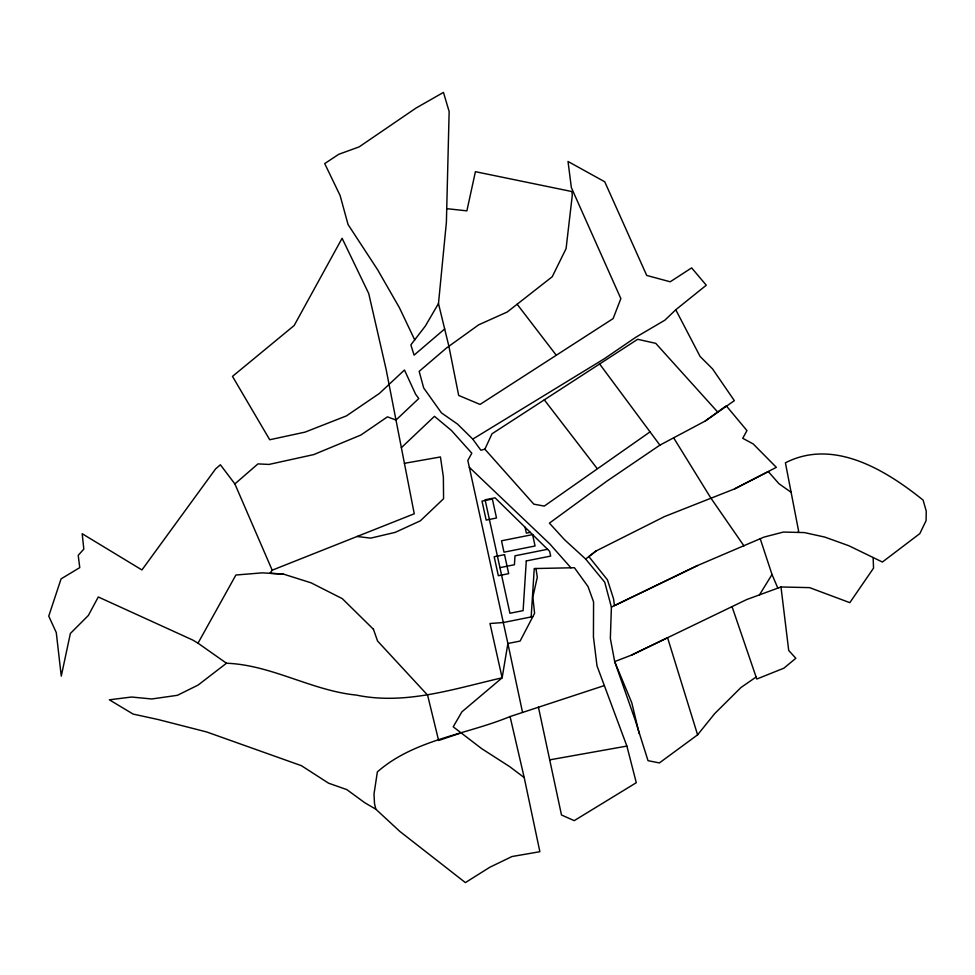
<?xml version="1.0" encoding="UTF-8"?>
<svg xmlns="http://www.w3.org/2000/svg" width="975" height="975" viewBox="0 0 975 975"><rect width="100%" height="100%" fill="white"/><g stroke="black" fill="none" stroke-linecap="round" stroke-linejoin="round"><path stroke-width="1.46" d="M444.673 328.965L414.082 355.132L410.865 344.87L414.704 339.873L399.457 307.808L377.63 269.77L348.063 224.543L340.104 195.512L324.712 163.581L338.788 154.282L359.141 146.884L415.972 108.091L443.454 92.406L449.146 111.516L446.392 222.263L438.482 303.542L448.89 346.271L458.677 395.423L480.053 404.43L613.129 318.581L620.856 298.618L571.35 187.59L568.023 161.484L604.756 181.789L646.705 275.438L670.203 281.787L691.641 267.893L706.278 285.212L675.773 309.757L700.087 356.448L712.518 368.867L734.358 400.664L705.23 421.029L659.892 445.136L606.852 481.163L549.4 523.136L564.61 539.797L585.658 559.041L604.707 582.185L611.398 607.096L610.35 638.479L614.677 661.598L635.322 720.464L648.022 760.671L659.368 762.938L697.6 734.845L714.602 713.712L740.988 687.497L756.112 677.028M531.168 616.943L534.251 568.547L574.421 567.73L588.047 586.584L593.58 601.941L593.434 636.882L597.005 665.876L626.888 746.082L636.285 782.706L574.226 820.645L561.49 814.99L538.419 707.094M446.733 208.662L466.879 210.856L475.41 171.685L571.85 191.539L572.301 195.122L566.085 248.601L552.24 276.729L507.195 312.024L478.688 324.821L446.501 347.99L419.165 371.365L423.698 387.977L441.443 412.888L457.494 424.064L472.765 439.116L480.858 450.218L484.88 449.195L491.997 433.79L637.662 339.3L655.736 343.346L717.673 412.023L726.265 405.807L746.947 430.584L742.718 438.299L753.175 443.918L776.344 467.342L734.602 488.889L664.438 516.604L596.078 550.972L585.658 559.041M401.371 447.671L434.472 416.325L451.425 430.462L471.803 453.18L467.829 460.468L507.89 643.512L502.137 677.82C454.557 688.63 405.685 705.352 356.387 695.09C311.598 690.629 271.611 664.913 226.48 663.232L197.998 643.183L235.901 575.018L262.287 572.849L283.396 574.092L311.062 582.818L342.286 598.65L373.425 629.253M438.482 303.542L425.38 325.991L414.704 339.873M798.147 532.045L798.647 531.241L785.411 462.808C833.576 438.092 885.812 470.048 923.118 500.126L926.25 511.119L926.092 520.626L919.827 533.605L882.399 562.027L848.884 545.756L824.838 537.091L804.387 532.582L783.412 532.058L764.108 537.067L697.527 565.537L614.469 605.609L613.543 598.821L607.462 579.857L588.851 556.567L596.078 550.972M759.488 594.86L772.017 574.507L760.232 538.761M272.183 570.192L234.877 483.917L257.924 463.905L269.015 464.429L313.718 454.594L360.908 435.021L387.453 416.849L395.984 420.042L418.787 398.519L415.606 394.217L404.467 370.013L379.372 393.449L346.393 415.911L305.029 432.132L269.722 439.749L232.489 376.387L294.158 325.528L342.103 238.266L368.721 293.512L386.112 369.33L414.253 513.788L272.183 570.192L269.953 573.3L283.396 574.092M675.773 309.757L664.901 320.166L635.919 337.192L604.317 358.751L472.765 439.116M226.48 663.232L198.083 685.084L177.413 695.309L151.771 698.977L131.576 697.027L109.358 699.806L133.112 714.078L158.157 719.538L206.7 731.969L301.421 765.692L328.575 783.193L346.82 789.604L364.76 802.73L375.814 809.189L399.835 831.419L465.38 882.594L489.864 867.226L511.972 856.537L539.87 851.711L524.209 777.587L510.071 716.552L604.342 685.571M705.23 421.029L717.673 412.023M650.045 431.876L544.269 506.098L533.8 504.148L484.88 449.195M734.602 488.889L768.312 471.595L778.964 483.722L791.115 492.302M697.527 565.537L611.398 607.096M639.247 733.736L631.788 702.792L614.677 661.598L631.568 655.09L746.728 599.54L780.987 586.974L809.579 587.633L849.822 602.66L873.539 568.133L873.137 557.529M631.568 655.09L667.57 637.723L697.6 734.845M510.071 716.552C465.916 734.809 414.363 739.416 377.362 771.908L374.01 794.04L374.497 803.497L375.814 809.189M524.209 777.587L509.62 766.594L481.747 748.69L461.126 732.883L438.628 740.5L427.586 695.126L377.557 641.014L373.425 629.253M547.56 549.291L514.995 555.811L514.41 564.744L499.943 567.645M532.886 616.59L503.307 622.525L489.986 623.513L502.137 677.82L461.918 711.823L453.204 726.814L461.126 732.883M530.29 532.362L526.366 533.142L525.074 527.243M549.705 759.854L626.888 746.082M404.418 463.32L440.444 456.958L443.369 476.97L443.576 498.737L420.371 520.808L395.253 532.35L370.695 538.127L357.106 536.482M197.998 643.183L192.684 640.014L98.292 596.98L88.347 615.469L70.371 633.482L61.267 676.126L56.27 632.556L48.75 616.115L61.084 578.87L79.767 567.608L78.207 555.36L83.813 549.083L82.18 533.727L141.936 569.948L215.536 468.987L220.374 464.77L234.877 483.917M469.341 467.342L550.095 544.233L570.911 567.803M544.269 399.799L597.041 468.414M517.14 304.237L556.286 355.253M599.43 363.724L659.892 445.136M743.962 545.903L710.787 497.945L673.64 437.824M772.017 574.507L777.831 588.132M732.03 606.633L756.795 679.039L783.888 668.18L795.844 658.283L788.714 650.459L780.987 586.974M522.539 712.396L507.89 643.512L520.114 641.062L534.592 613.324L532.85 597.066L537.298 577.188L535.945 568.51M526.281 560.942L523.112 610.63L509.925 613.263L485.087 499.797L495.032 497.811L549.632 551.314L550.68 556.079L526.281 560.942M492.363 499.042L482.003 501.101L486.159 520.089L496.519 518.018L492.363 499.042M532.582 534.605L501.503 540.796L503.99 552.179L535.068 545.988L532.582 534.605M504.538 554.665L494.179 556.737L498.335 575.713L508.694 573.641L504.538 554.665"/></g></svg>
